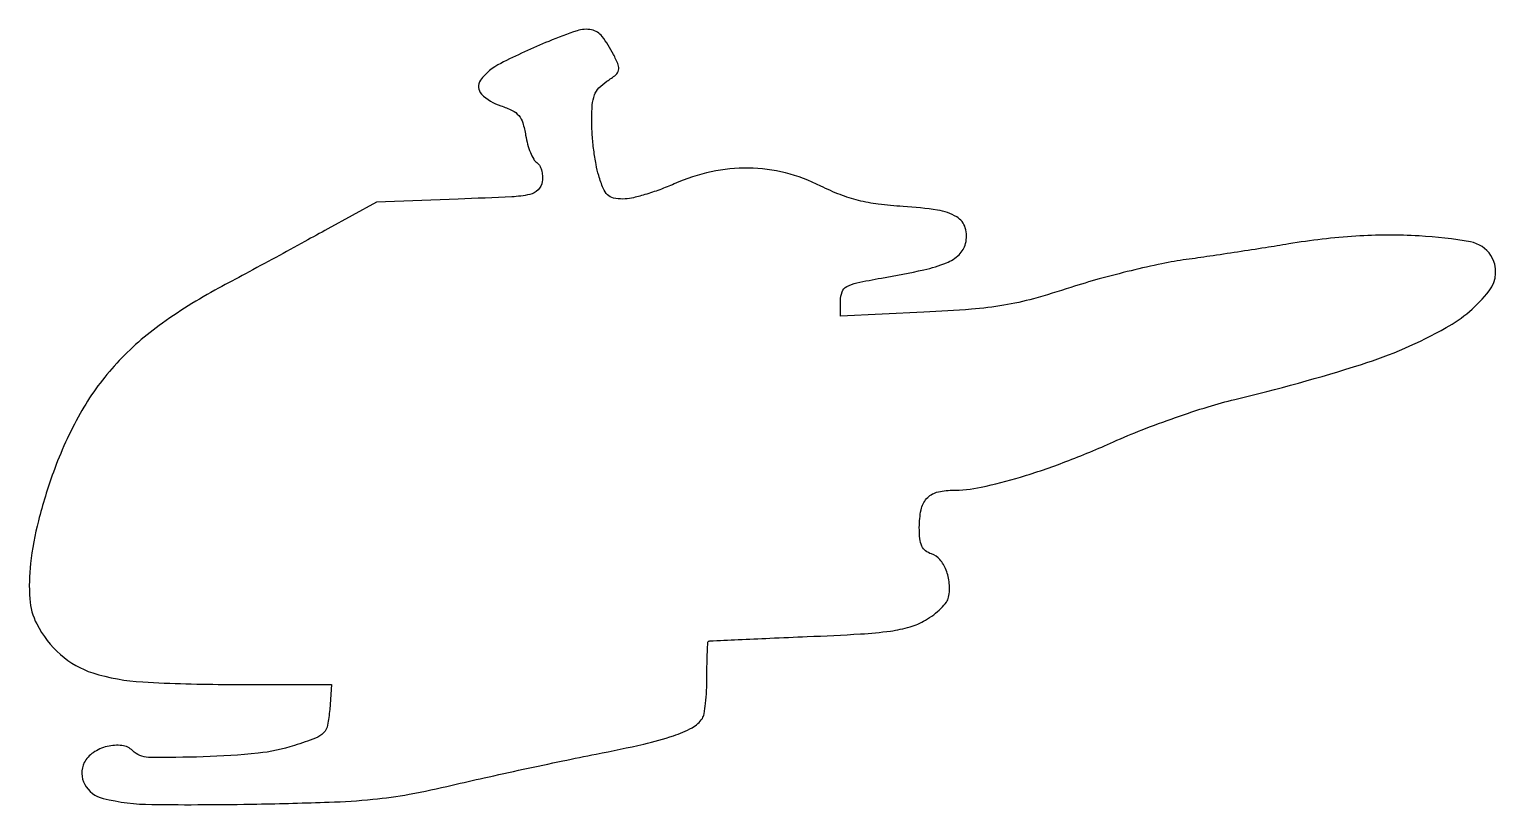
# Model space of a CAD drawing. Extents: x 0 to 242, y 0 to 128.
import ezdxf

# ---------------------------------------------------------------- set-up
doc = ezdxf.new("R2010")
doc.units = 0

msp = doc.modelspace()

# ---------------------------------------------------------------- linework, layer by layer
msp.add_lwpolyline([(85.909907, 125.991791, 0.017864), (77.995168, 122.369062, 0.117153), (74.675172, 119.582747, 0.373088), (74.846364, 117.300039, 0.117616), (78.012181, 115.369512, -0.034893), (79.89011, 114.612472, -0.104576), (80.976252, 113.767159, -0.102404), (81.639836, 112.543636, -0.032665), (82.109512, 110.515356, 0.026445), (82.433143, 109.034248, 0.030265), (82.900699, 107.662578, 0.031616), (83.433155, 106.566576, 0.126106), (83.947004, 106.032753, -0.126527), (84.392995, 105.568655, -0.059554), (84.715127, 104.795602, -0.053462), (84.875439, 103.856222, -0.05071), (84.837492, 102.88691, -0.158788), (84.160244, 101.504045, -0.149664), (82.782223, 100.745281, -0.039702), (79.823052, 100.36794, -0.002475), (71, 99.992564), (57.5, 99.485127), (49.5, 95.081851, -0.00093), (45.723363, 93.0123, -0.000458), (40.9125, 90.393347, -0.000454), (35.91221, 87.683085, -0.000662), (31.5, 85.304308, 0.03382), (21.690612, 79.144011, 0.052693), (14.284025, 72.466776, 0.055151), (8.668872, 64.62893, 0.041658), (4.268436, 54.988195, 0.022761), (1.795155, 46.97616, 0.036183), (0.499946, 39.921242, 0.043522), (0.370511, 34.103815, 0.103494), (1.523072, 29.955384, 0.09195), (5.450757, 24.90124, 0.106043), (10.752699, 21.897287, 0.062132), (18.982669, 20.39901, 0.013995), (33.235637, 20), (50.114996, 20), (49.807498, 15.855594, -0.028225), (49.468962, 13.276092, -0.147993), (48.814793, 12.02195, -0.108807), (47.475567, 11.145684, -0.012022), (44, 9.921743, -0.053382), (38.004288, 8.657025, -0.017406), (28.967948, 8.05596, -0.011032), (19.950851, 7.969873, -0.195662), (17.321822, 9.078178, 0.169615), (15.573384, 9.921406, 0.089249), (13.137339, 9.763598, 0.08531), (10.805358, 8.74193, 0.132596), (9.359532, 7.106735, 0.244923), (9.431548, 3.511835, 0.211775), (12.458982, 1.196031, 0.056362), (20.484382, 0.203858, 0.007277), (37.813333, 0.275845, 0.00382), (49.709924, 0.589371, 0.01554), (56.933978, 1.060077, 0.021318), (62.932776, 1.897935, 0.012653), (70, 3.379951, -0.00309), (75.285906, 4.594389, -0.00174), (81.716285, 6.006515, -0.001736), (88.217141, 7.38682, -0.002841), (93.73629, 8.505988, 0.006824), (101.609412, 10.167897, 0.025806), (106.456676, 11.526551, 0.041774), (109.537974, 12.859847, 0.123164), (111.234687, 14.399704, 0.107435), (111.522927, 15.132659, 0.012896), (111.758058, 16.865851, 0.014875), (111.925086, 18.967665, 0.011723), (111.984687, 21.25, -0.004066), (112.008568, 23.462062, -0.006587), (112.068939, 25.342096, -0.001882), (112.148396, 26.96106, -0.286669), (112.25, 27.106071, -0.088613), (112.459881, 27.153997, -0.000095), (117.131029, 27.376254, -0.000909), (122.357083, 27.614394, -0.000558), (128.515206, 27.876892, 0.003983), (137.323205, 28.312794, 0.020027), (142.231359, 28.792679, 0.036296), (145.469231, 29.483055, 0.061568), (148.011937, 30.574963, 0.030712), (149.369528, 31.483946, 0.033016), (150.571176, 32.532388, 0.035031), (151.470124, 33.562849, 0.114764), (151.835288, 34.383237, 0.070941), (151.945477, 36.648354, 0.071705), (151.416708, 38.845186, 0.08049), (150.376963, 40.579733, 0.141643), (148.997676, 41.500738, -0.091579), (148.039343, 42.011876, -0.117818), (147.426265, 42.79595, -0.081477), (147.096947, 44.002429, -0.025974), (147, 45.867388, -0.049639), (147.288907, 48.77031, -0.131319), (148.20706, 50.625645, -0.146299), (149.854169, 51.657332, -0.067362), (152.386111, 52, 0.05291), (157.172886, 52.507961, 0.019996), (163.698346, 54.184135, 0.018309), (171.163957, 56.724888, 0.014701), (179, 59.983047, -0.013124), (183.71211, 61.95975, -0.008742), (189.20625, 63.986896, -0.008803), (194.609109, 65.767639, -0.017004), (199, 66.967598, 0.018554), (219.866062, 72.739544, 0.051283), (233.832323, 78.800601, 0.097965), (240.917004, 84.856088, 0.318846), (241.214335, 90.687439, 0.210314), (237.86322, 92.930432, 0.0295), (229.393771, 93.919657, 0.030545), (218.948101, 93.880143, 0.025195), (207.88099, 92.599156, -0.002274), (204.057411, 91.977928, -0.001325), (199.465041, 91.265683, -0.001324), (194.861155, 90.576609, -0.00224), (191, 90.026814, 0.016959), (186.997246, 89.336107, 0.008145), (181.9125, 88.19329, 0.008066), (176.640734, 86.827506, 0.011424), (172, 85.430113, -0.011831), (165.803616, 83.569798, -0.025307), (160.927255, 82.492663, -0.022356), (155.605415, 81.839677, -0.007401), (147.75, 81.347424), (134, 80.689937), (134, 83.231738, -0.09121), (134.267689, 84.68696, -0.177055), (135.031785, 85.568215, -0.074845), (136.685537, 86.184274, -0.007863), (140.75, 86.972105, 0.0084), (147.763133, 88.339306, 0.044962), (151.482906, 89.486694, 0.092686), (153.557963, 90.828194, 0.142489), (154.6301, 92.662336, 0.134039), (154.576866, 95.248017, 0.189325), (153.176987, 97.046926, 0.096785), (150.017442, 98.172799, 0.021823), (144.318495, 98.777452, -0.015991), (140.237473, 99.162381, -0.029212), (136.950817, 99.775507, -0.031812), (133.952692, 100.724137, -0.023671), (130.778517, 102.131661, 0.054611), (124.931104, 104.303285, 0.057877), (118.866627, 105.101416, 0.057125), (112.71129, 104.490691, 0.050886), (106.595917, 102.5, -0.016363), (104.225267, 101.543042, -0.015953), (101.777148, 100.734375, -0.016071), (99.584158, 100.162732, -0.055771), (98.129774, 100, -0.054639), (96.592474, 100.168497, -0.139291), (95.614721, 100.696494, -0.104115), (94.893827, 101.769981, -0.023202), (94.158288, 103.86602, -0.026926), (93.713591, 105.70504, -0.013447), (93.340247, 108.070718, -0.013309), (93.084232, 110.547091, -0.019103), (93, 112.75101, -0.017739), (93.098185, 115.517557, -0.072455), (93.456968, 117.155749, -0.102076), (94.197497, 118.327227, -0.055958), (95.510277, 119.414777, 0.025017), (96.966567, 120.476719, 0.165225), (97.440884, 121.227884, 0.157401), (97.371571, 122.132029, 0.022128), (96.576213, 123.852619, 0.043128), (94.714915, 126.798788, 0.1828), (92.977382, 127.887009, 0.130478), (90.592963, 127.740036, 0.018122)], format="xyb", close=True)

doc.saveas('drawing.dxf')
